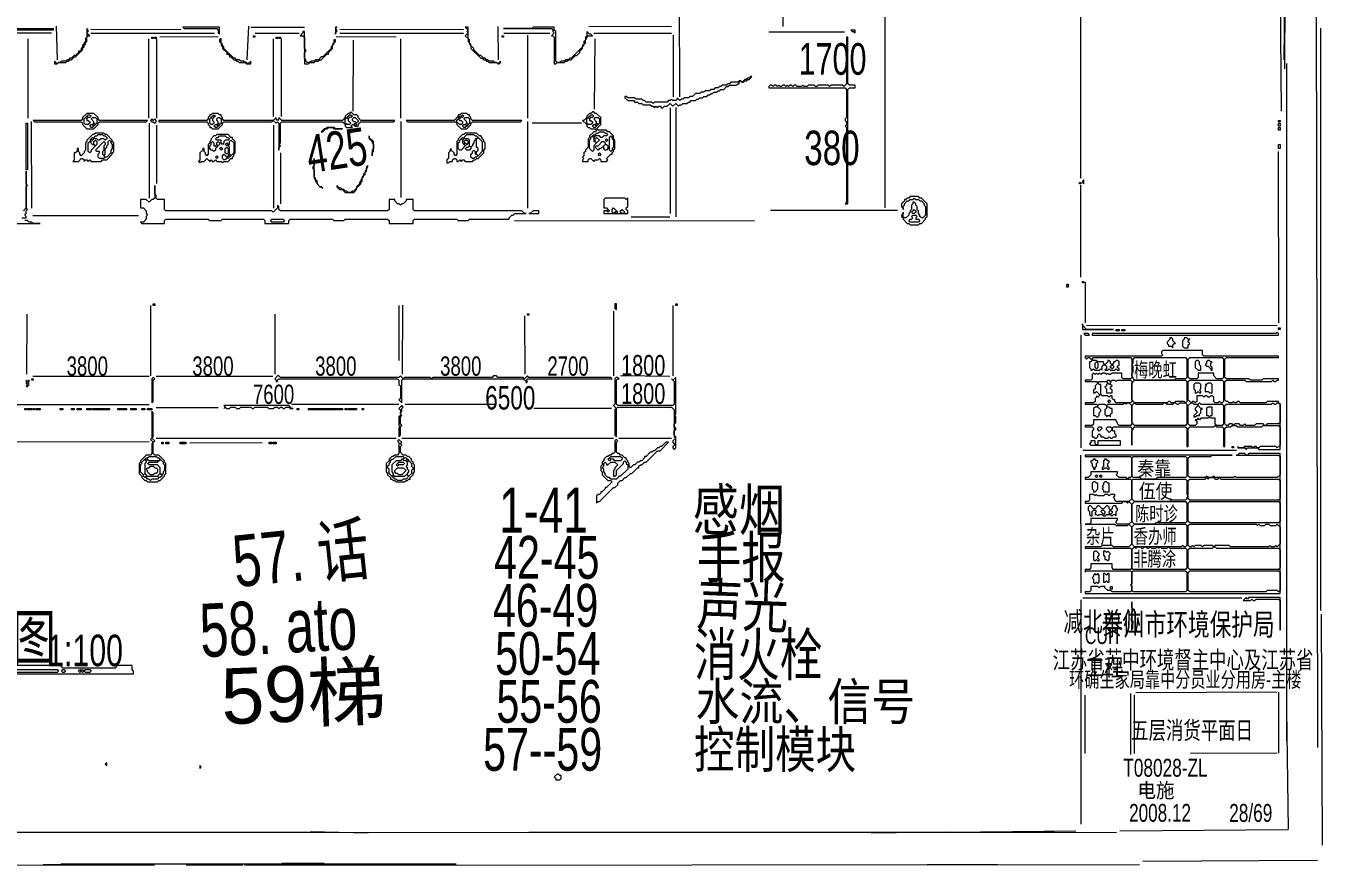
# Model space of a CAD drawing. Extents: x 10 to 1971, y 11 to 1392.
# Drawn here: x 1031 to 1949, y 19 to 613 of the extents above; entities that cross this region are included whole.
import ezdxf

# ---------------------------------------------------------------- set-up
doc = ezdxf.new("R2010")
doc.units = 0
for name, color, linetype, lineweight in [('OCR_TEXT', 6, 'Continuous', 0), ('TRACE_CURVE', 6, 'Continuous', 0), ('TRACE_STRAIGHT', 5, 'Continuous', 0), ('TRACE_TEXT_SYMBOL', 6, 'Continuous', 0)]:
    doc.layers.add(name, color=color, linetype=linetype, lineweight=lineweight)
doc.styles.add('wqy-unicode', font='wqy-unicode.lff')

msp = doc.modelspace()

# ---------------------------------------------------------------- linework, layer by layer
at = {"layer": 'TRACE_CURVE', "color": 6}
for points in [[(1612, 605), (1612, 572), (1610, 570), (1609, 571), (1601, 571), (1600, 570), (1599, 571), (1592, 571), (1591, 570), (1590, 570), (1589, 571), (1585, 571), (1584, 570), (1582, 570), (1581, 571), (1580, 570), (1577, 570), (1576, 571), (1575, 571), (1574, 570), (1573, 571), (1572, 571), (1571, 570), (1570, 571), (1569, 570), (1568, 571), (1567, 571), (1566, 570), (1565, 570), (1564, 571), (1563, 570), (1562, 571), (1561, 571), (1560, 570), (1559, 571), (1558, 571), (1557, 570), (1557, 569), (1611, 569), (1612, 568), (1612, 548), (1611, 547), (1611, 546), (1612, 545), (1612, 543), (1611, 542), (1612, 541), (1612, 488), (1611, 487), (1613, 487), (1613, 568), (1614, 569), (1618, 569), (1618, 571), (1614, 571), (1613, 572), (1613, 605)], [(1815, 377), (1816, 378), (1852, 378), (1853, 377), (1853, 364), (1852, 363), (1845, 363), (1844, 362), (1816, 362), (1815, 363), (1815, 364), (1814, 365), (1814, 367), (1815, 368), (1815, 372), (1814, 373), (1815, 374)], [(1854, 377), (1855, 378), (1878, 378), (1879, 377), (1879, 364), (1878, 363), (1874, 363), (1872, 365), (1872, 367), (1861, 367), (1861, 364), (1860, 363), (1855, 363), (1854, 364)], [(1788, 374), (1789, 375), (1790, 374), (1790, 371), (1789, 370), (1788, 371)], [(1799, 372), (1800, 373), (1801, 372), (1801, 371), (1800, 370), (1799, 371)], [(1799, 361), (1800, 362), (1802, 362), (1803, 361), (1804, 362), (1813, 362), (1814, 361), (1814, 347), (1813, 346), (1803, 346), (1802, 347), (1802, 348), (1801, 348), (1800, 349), (1800, 351), (1799, 351), (1798, 350), (1797, 351), (1793, 351), (1792, 352), (1792, 359), (1791, 359), (1790, 360), (1791, 361), (1796, 361), (1797, 360), (1796, 359), (1796, 358), (1795, 357), (1796, 356), (1796, 353), (1800, 353), (1800, 355), (1799, 356), (1799, 357), (1800, 358), (1799, 359)], [(1796, 361), (1797, 362), (1798, 362), (1799, 361), (1799, 360), (1798, 359)], [(1816, 362), (1852, 362), (1853, 361), (1853, 347), (1852, 346), (1851, 347), (1845, 347), (1844, 346), (1842, 346), (1841, 347), (1840, 347), (1839, 346), (1816, 346), (1814, 348), (1814, 360)], [(1854, 361), (1855, 362), (1878, 362), (1879, 361), (1879, 347), (1878, 346), (1877, 346), (1876, 347), (1875, 346), (1873, 346), (1872, 347), (1872, 350), (1871, 351), (1870, 351), (1869, 350), (1868, 350), (1867, 351), (1866, 351), (1865, 350), (1864, 351), (1860, 351), (1860, 347), (1859, 346), (1858, 347), (1857, 347), (1856, 346), (1854, 348)], [(1797, 347), (1798, 348), (1799, 347), (1798, 346)], [(1816, 346), (1817, 345), (1836, 345), (1837, 346), (1838, 346), (1839, 345), (1843, 345), (1844, 346), (1845, 346), (1846, 345), (1847, 345), (1848, 346), (1852, 346), (1853, 345), (1853, 331), (1852, 330), (1816, 330), (1814, 332), (1814, 344)], [(1856, 346), (1857, 346), (1858, 345), (1860, 345), (1861, 344), (1859, 342), (1859, 341), (1860, 340), (1860, 339), (1858, 337), (1858, 336), (1859, 336), (1860, 337), (1862, 337), (1862, 338), (1863, 339), (1863, 341), (1864, 342), (1863, 342), (1861, 344), (1861, 345), (1862, 346), (1863, 345), (1878, 345), (1879, 344), (1879, 331), (1878, 330), (1874, 330), (1873, 331), (1873, 335), (1870, 335), (1869, 336), (1870, 337), (1871, 337), (1871, 343), (1868, 343), (1867, 342), (1867, 337), (1868, 337), (1869, 336), (1868, 335), (1863, 335), (1862, 334), (1861, 335), (1860, 334), (1859, 334), (1860, 333), (1860, 331), (1859, 330), (1855, 330), (1854, 331), (1854, 344)], [(1913, 345), (1914, 346), (1915, 345), (1916, 345), (1917, 346), (1918, 346), (1919, 345), (1919, 332), (1918, 331), (1910, 331), (1909, 330), (1908, 330), (1907, 331), (1902, 331), (1901, 330), (1895, 330), (1894, 331), (1893, 330), (1891, 330), (1890, 331), (1887, 331), (1886, 330), (1885, 331), (1883, 331), (1882, 330), (1881, 330), (1880, 331), (1880, 344), (1881, 345)], [(1790, 328), (1791, 329), (1792, 329), (1793, 328), (1791, 326), (1790, 327)], [(1796, 328), (1797, 329), (1799, 329), (1800, 328), (1800, 327), (1798, 325), (1796, 327)], [(1814, 307), (1815, 308), (1852, 308), (1853, 307), (1853, 294), (1852, 293), (1832, 293), (1831, 292), (1821, 292), (1820, 293), (1815, 293), (1814, 294)], [(1788, 294), (1789, 295), (1790, 294), (1789, 293)], [(1791, 294), (1792, 295), (1793, 294), (1792, 293)], [(1814, 291), (1815, 292), (1852, 292), (1853, 291), (1853, 281), (1854, 280), (1853, 279), (1853, 278), (1852, 277), (1842, 277), (1841, 276), (1816, 276), (1814, 278)], [(1866, 292), (1867, 293), (1868, 292), (1869, 293), (1872, 293), (1873, 292), (1875, 292), (1876, 293), (1877, 292), (1918, 292), (1919, 291), (1919, 278), (1918, 277), (1855, 277), (1854, 278), (1854, 291), (1855, 292)], [(1816, 276), (1852, 276), (1853, 275), (1853, 262), (1852, 261), (1831, 261), (1830, 260), (1816, 260), (1814, 262), (1814, 274)], [(1854, 275), (1855, 276), (1918, 276), (1919, 275), (1919, 262), (1918, 261), (1855, 261), (1854, 262)], [(1816, 260), (1852, 260), (1853, 259), (1853, 245), (1852, 244), (1851, 244), (1850, 245), (1849, 244), (1816, 244), (1814, 246), (1814, 258)], [(1854, 259), (1855, 260), (1902, 260), (1903, 259), (1904, 260), (1905, 259), (1908, 259), (1909, 260), (1911, 260), (1912, 259), (1916, 259), (1917, 260), (1919, 258), (1919, 246), (1917, 244), (1916, 245), (1915, 244), (1913, 244), (1912, 245), (1911, 244), (1884, 244), (1883, 245), (1873, 245), (1872, 244), (1871, 245), (1865, 245), (1864, 244), (1863, 245), (1859, 245), (1858, 244), (1857, 245), (1856, 244), (1855, 244), (1854, 245)], [(1816, 244), (1817, 243), (1818, 244), (1820, 244), (1821, 243), (1822, 243), (1823, 244), (1824, 244), (1825, 243), (1826, 243), (1827, 244), (1828, 243), (1831, 243), (1832, 244), (1833, 243), (1834, 244), (1835, 243), (1839, 243), (1840, 244), (1841, 243), (1852, 243), (1853, 242), (1853, 229), (1852, 228), (1815, 228), (1814, 229), (1814, 242)], [(1871, 243), (1872, 244), (1873, 244), (1874, 243), (1918, 243), (1919, 242), (1919, 229), (1918, 228), (1855, 228), (1854, 229), (1854, 242), (1855, 243)], [(1814, 226), (1815, 227), (1852, 227), (1853, 226), (1853, 213), (1852, 212), (1815, 212), (1814, 213)], [(1854, 226), (1855, 227), (1918, 227), (1919, 226), (1919, 213), (1918, 212), (1917, 213), (1910, 213), (1909, 212), (1855, 212), (1854, 213)]]:
    msp.add_lwpolyline(points, close=True, dxfattribs=at)
for points in [[(1028, 477), (1031, 477), (1031, 478), (1030, 479), (1031, 480), (1031, 482), (1032, 483), (1031, 484), (1031, 499), (1032, 500), (1031, 501), (1031, 510), (1031, 484), (1029, 482)], [(1024, 473), (1041, 473), (1036, 473), (1035, 474), (1033, 474), (1032, 475), (1030, 475)], [(1836, 383), (1835, 382), (1835, 381), (1836, 380), (1835, 379), (1781, 379), (1781, 378), (1782, 377), (1783, 378), (1784, 378), (1786, 376), (1785, 375), (1784, 375), (1784, 371), (1785, 370), (1785, 369), (1786, 369), (1787, 370), (1788, 369), (1791, 369), (1792, 370), (1793, 369), (1793, 372), (1794, 373), (1795, 373), (1796, 372), (1796, 370), (1795, 369), (1797, 369), (1798, 370), (1799, 369), (1802, 369), (1803, 370), (1804, 369), (1805, 369), (1805, 370), (1804, 371), (1804, 372), (1805, 373), (1805, 375), (1804, 376), (1803, 376), (1802, 375), (1801, 375), (1801, 374), (1800, 373), (1799, 374), (1799, 375), (1798, 376), (1797, 376), (1797, 375), (1795, 373), (1794, 374), (1794, 375), (1790, 375), (1789, 376), (1787, 376), (1786, 377), (1787, 378), (1813, 378), (1814, 377), (1814, 364), (1813, 363), (1808, 363)], [(1895, 361), (1913, 361), (1914, 362), (1915, 361), (1916, 361), (1917, 362), (1918, 362), (1918, 363), (1907, 363), (1906, 362), (1898, 362), (1897, 363), (1881, 363), (1880, 364), (1880, 377), (1881, 378), (1918, 378), (1918, 379), (1865, 379), (1864, 380), (1864, 383), (1836, 383)], [(1808, 363), (1807, 364), (1807, 367), (1800, 367), (1799, 366), (1798, 366), (1797, 367), (1796, 366), (1795, 367), (1793, 367), (1792, 366), (1791, 367), (1790, 366), (1789, 367), (1788, 366), (1787, 367), (1786, 366), (1786, 363), (1785, 362), (1781, 362), (1781, 361), (1789, 361), (1790, 360), (1788, 358), (1788, 356), (1787, 355), (1787, 353), (1788, 353), (1789, 354), (1791, 352), (1791, 351), (1790, 350), (1789, 351), (1789, 350), (1788, 349), (1788, 347), (1787, 346), (1781, 346), (1781, 345), (1789, 345), (1790, 344), (1789, 343), (1788, 343), (1787, 342), (1787, 337), (1788, 337), (1789, 336), (1790, 336), (1791, 337), (1791, 339), (1792, 340), (1792, 341), (1790, 343), (1790, 344), (1791, 345), (1795, 345), (1796, 344), (1796, 342), (1795, 341), (1795, 338), (1796, 337), (1796, 336), (1797, 337), (1798, 337)], [(1852, 329), (1853, 328), (1853, 315), (1854, 315), (1854, 328), (1855, 329), (1872, 329), (1873, 330), (1874, 329), (1878, 329), (1879, 328), (1879, 315), (1880, 315), (1880, 328), (1881, 329), (1884, 329), (1885, 330), (1888, 330), (1889, 329), (1906, 329), (1907, 330), (1918, 330), (1919, 329), (1919, 316), (1917, 314), (1916, 315), (1905, 315), (1904, 314), (1903, 314), (1902, 315), (1901, 315), (1900, 314), (1899, 315), (1894, 315), (1893, 314), (1890, 314), (1889, 315), (1889, 314), (1894, 314), (1895, 313), (1896, 314), (1903, 314), (1904, 313), (1919, 313), (1919, 345), (1918, 346), (1918, 347), (1910, 347), (1909, 346), (1891, 346), (1890, 347), (1889, 347), (1888, 346), (1887, 346), (1886, 347), (1885, 346), (1883, 346), (1882, 347), (1881, 347), (1880, 348), (1880, 361), (1881, 362), (1894, 362), (1895, 361)], [(1798, 337), (1799, 336), (1799, 338), (1800, 339), (1800, 342), (1799, 342), (1798, 343), (1797, 343), (1796, 344), (1797, 345), (1808, 345), (1809, 346), (1810, 345), (1811, 346), (1812, 346), (1814, 344), (1814, 331), (1813, 330), (1805, 330), (1804, 331), (1804, 332), (1803, 333), (1803, 334), (1787, 334), (1787, 331), (1786, 330), (1781, 330), (1781, 329), (1786, 329), (1787, 328), (1787, 327), (1786, 326), (1786, 322), (1787, 322), (1788, 321), (1789, 321), (1790, 322), (1790, 323), (1791, 324), (1792, 323), (1792, 322), (1794, 322), (1795, 321), (1797, 321), (1798, 322), (1799, 321), (1800, 321), (1801, 322), (1803, 322), (1803, 323), (1802, 324), (1802, 326), (1801, 326), (1800, 327), (1800, 328), (1801, 329), (1813, 329), (1814, 328), (1814, 316), (1814, 326), (1815, 327), (1815, 328), (1816, 329), (1852, 329)], [(1890, 310), (1889, 309), (1888, 309), (1918, 309), (1919, 308), (1919, 295), (1917, 293), (1888, 293), (1887, 294), (1886, 293), (1873, 293), (1872, 294), (1871, 293), (1868, 293), (1867, 294), (1866, 293), (1855, 293), (1854, 294), (1854, 307), (1855, 308), (1870, 308), (1871, 309), (1885, 309), (1781, 309), (1781, 308), (1813, 308), (1814, 307), (1814, 294), (1813, 293), (1812, 293), (1811, 292), (1810, 293), (1805, 293), (1803, 295), (1804, 296), (1804, 297), (1785, 297), (1785, 295), (1783, 293), (1781, 293), (1781, 292), (1813, 292), (1814, 291), (1814, 278), (1812, 276), (1803, 276), (1802, 277), (1802, 278), (1801, 279), (1802, 280), (1802, 281), (1799, 281), (1798, 280), (1797, 281), (1795, 281), (1794, 280), (1790, 280), (1789, 281), (1788, 280), (1787, 281), (1784, 281), (1784, 277), (1783, 276), (1781, 276)], [(1781, 212), (1781, 211), (1919, 211), (1919, 310), (1897, 310), (1896, 309), (1895, 309), (1894, 310), (1890, 310)], [(1781, 276), (1781, 275), (1807, 275), (1808, 276), (1810, 276), (1811, 275), (1812, 276), (1814, 274), (1814, 262), (1812, 260), (1804, 260), (1803, 261), (1803, 262), (1804, 263), (1804, 264), (1785, 264), (1785, 261), (1784, 260), (1781, 260), (1802, 260), (1803, 259), (1811, 259), (1812, 260), (1814, 258), (1814, 246), (1812, 244), (1801, 244), (1800, 245), (1793, 245), (1792, 244), (1781, 244), (1781, 243), (1813, 243), (1814, 242), (1814, 229), (1813, 228), (1801, 228), (1800, 229), (1800, 232), (1785, 232), (1785, 229), (1784, 228), (1781, 228), (1781, 226), (1782, 227), (1813, 227), (1814, 226), (1814, 218), (1813, 217), (1814, 216), (1814, 213), (1813, 212), (1800, 212), (1799, 213), (1797, 213), (1795, 215), (1795, 216), (1792, 216), (1791, 215), (1790, 216), (1785, 216), (1785, 213), (1784, 212), (1781, 212)]]:
    msp.add_lwpolyline(points, dxfattribs=at)
at = {"layer": 'TRACE_STRAIGHT', "color": 5}
for p, q in [((1921.97, 588.86), (1925.08, 860.12)), ((1777.81, 505.12), (1777.97, 726.38)), ((1922.34, 582.63), (1922.95, 710.14)), ((1918.69, 691.38), (1919.76, 552.63)), ((1944.61, 686.38), (1945.43, 101.87)), ((1493.39, 660.13), (1493.64, 562.63)), ((1567, 612.62), (1567.07, 655.13)), ((1639, 656), (1639, 484)), ((1015, 608), (1049, 608)), ((1052.21, 612.67), (1052.83, 588.87)), ((1076.87, 610.53), (1140.63, 610.5)), ((1076.88, 607.86), (1164.38, 607.68)), ((1187.57, 588.9), (1188.7, 612.66)), ((1190, 612), (1228, 612)), ((1193.12, 607.73), (1224.38, 607.8)), ((1253.12, 610.57), (1340.63, 610.49)), ((1253.12, 607.82), (1340.62, 607.82)), ((1365.12, 612.62), (1365.2, 588.87)), ((1369.37, 607.82), (1401.88, 607.78)), ((1386.3, 547.62), (1386.33, 606.37)), ((1429.38, 612.84), (1488.14, 612.5)), ((1433.12, 607.8), (1488.13, 607.83)), ((1489.37, 562.62), (1489.39, 606.38)), ((1556.87, 608.77), (1610.62, 608.77)), ((1947.65, 611.38), (1947.69, 198.87)), ((1032.4, 547.63), (1032.51, 603.88)), ((1117.95, 547.62), (1117.95, 603.88)), ((1123.58, 547.62), (1123.61, 603.88)), ((1125.62, 605.26), (1166.88, 605.35)), ((1206.11, 548.88), (1206.11, 603.88)), ((1211.67, 603.88), (1211.7, 548.87)), ((1250.62, 605.41), (1293.13, 605.26)), ((1262.64, 552.62), (1262.7, 602.89)), ((1296.25, 547.63), (1296.45, 603.89)), ((1433.55, 553.87), (1433.98, 603.88)), ((1923.47, 586.38), (1923.58, 106.38)), ((1487, 555), (1487, 480)), ((1491.37, 477.62), (1491.43, 555.13)), ((1034.47, 545.13), (1034.79, 483.88)), ((1118, 544), (1118, 491)), ((1123.59, 501.37), (1123.6, 542.63)), ((1206.08, 542.63), (1206.16, 483.87)), ((1296.3, 545.12), (1296.31, 491.37)), ((1386.26, 483.87), (1386.32, 545.12)), ((1389.37, 544.35), (1424.38, 544.33)), ((1917.7, 523.88), (1917.92, 402.62)), ((1211, 523), (1211, 487)), ((1777.84, 434.86), (1777.88, 500.13)), ((1035.63, 478.61), (1110.63, 478.61)), ((1459.38, 477.6), (1486.88, 477.63)), ((1558.13, 482.51), (1648.13, 482.47)), ((1376.88, 475.05), (1546.88, 474.98)), ((1780.89, 431.38), (1780.89, 402.62)), ((1119, 415), (1119, 365)), ((1295, 415), (1295, 376)), ((1297.61, 366.37), (1297.65, 415.13)), ((1489, 415), (1489, 365)), ((1031.55, 366.38), (1031.59, 408.88)), ((1207, 408.88), (1207.08, 366.37)), ((1383.95, 407.63), (1384.06, 366.37)), ((1447, 411), (1447, 365)), ((1781.87, 400.82), (1916.88, 400.94)), ((1778, 394), (1778, 314)), ((1035.62, 364.89), (1118.13, 364.88)), ((1123.12, 364.91), (1205.63, 364.88)), ((1451.86, 365.34), (1486.89, 364.86)), ((990.63, 344.86), (1118.13, 344.83)), ((1123.13, 342.63), (1166.88, 342.63)), ((1219, 345), (1295, 345)), ((1299.37, 344.95), (1363.13, 345.01)), ((1390.62, 342.29), (1445.63, 342.3)), ((858.12, 318.19), (1118.13, 318.49)), ((1123.12, 320.83), (1293.12, 320.92)), ((1146.87, 317.7), (1198.13, 317.87)), ((1297, 321), (1447, 321)), ((1450.63, 320.89), (1488.13, 320.87)), ((1779.38, 312.52), (1888.12, 312.47)), ((1777.75, 308.88), (1777.92, 211.37)), ((1777.82, 206.38), (1777.88, 47.62)), ((1779.38, 207.82), (1891.88, 207.84)), ((1948.14, 196.38), (1948.77, 32.63)), ((1780.88, 97.62), (1780.88, 138.88)), ((1813, 140), (1813, 97)), ((1815.88, 97.62), (1815.88, 138.88)), ((1816.87, 140.7), (1916.88, 141.29)), ((1918, 141), (1918, 98)), ((1923.47, 128.86), (1924.7, 43.83)), ((1855.62, 97.97), (1916.88, 97.94)), ((535.63, 41.42), (1803.13, 41.92)), ((956.88, 42.12), (1230.63, 41.86)), ((1152, 42), (1224, 42)), ((1231.9, 42.35), (1273.21, 41.39)), ((1387, 42), (1759, 42)), ((1554, 42), (1598, 42)), ((1629.33, 41.46), (1683.12, 42.13)), ((1684.33, 41.89), (1774.36, 42.81)), ((1805.59, 42.75), (1924.36, 43.83)), ((956.87, 18.92), (1121.87, 18.59)), ((1043, 19), (1084, 19)), ((1055.62, 19.38), (1335.62, 19.47)), ((1144.38, 18.7), (1184.38, 18.75)), ((1185.63, 18.62), (1819.38, 19.08)), ((1212, 20), (1242, 20)), ((1669, 19), (1719, 19)), ((1821.87, 21.32), (1945.62, 22.03))]:
    msp.add_line(p, q, dxfattribs=at)
at = {"layer": 'TRACE_TEXT_SYMBOL', "color": 6}
for points in [[(1015, 611), (1050, 611), (1050, 610), (1015, 610)], [(1074, 611), (1074, 605), (1073, 604), (1073, 602), (1072, 601), (1072, 600), (1071, 599), (1071, 598), (1070, 597), (1070, 596), (1069, 595), (1068, 595), (1068, 594), (1066, 592), (1065, 592), (1063, 590), (1062, 590), (1061, 589), (1060, 589), (1059, 588), (1056, 588), (1055, 587), (1054, 587), (1053, 586), (1051, 588), (1051, 586), (1053, 586), (1054, 587), (1059, 587), (1060, 588), (1061, 588), (1062, 589), (1063, 589), (1065, 591), (1066, 591), (1071, 596), (1071, 597), (1072, 598), (1072, 599), (1073, 600), (1073, 601), (1074, 602), (1074, 605), (1075, 606), (1076, 606), (1074, 608), (1075, 609), (1075, 610)], [(1142, 612), (1143, 611), (1166, 611), (1167, 610), (1167, 608), (1168, 607), (1168, 612)], [(1192, 606), (1193, 606), (1193, 605), (1192, 605)], [(1227, 609), (1227, 608), (1225, 606), (1227, 606), (1228, 605), (1228, 586), (1231, 586), (1232, 587), (1235, 587), (1236, 588), (1238, 588), (1239, 589), (1240, 589), (1244, 593), (1245, 593), (1245, 594), (1248, 597), (1248, 599), (1249, 600), (1249, 601), (1250, 602), (1250, 603), (1249, 603), (1249, 601), (1248, 600), (1248, 599), (1247, 598), (1247, 597), (1241, 591), (1240, 591), (1238, 589), (1236, 589), (1235, 588), (1233, 588), (1232, 587), (1230, 587), (1229, 588), (1229, 589), (1228, 590), (1228, 594), (1229, 595), (1229, 596), (1228, 597), (1228, 609)], [(1250, 612), (1250, 607), (1250, 608), (1251, 609), (1251, 610), (1250, 611), (1251, 612)], [(1342, 612), (1344, 610), (1343, 609), (1344, 608), (1342, 606), (1344, 604), (1344, 602), (1345, 601), (1345, 600), (1346, 599), (1346, 597), (1353, 590), (1354, 590), (1355, 589), (1356, 589), (1357, 588), (1358, 588), (1359, 587), (1364, 587), (1365, 586), (1366, 586), (1367, 587), (1367, 588), (1365, 586), (1364, 587), (1363, 587), (1362, 588), (1359, 588), (1358, 589), (1357, 589), (1356, 590), (1355, 590), (1353, 592), (1352, 592), (1348, 596), (1348, 597), (1346, 599), (1346, 600), (1345, 601), (1345, 603), (1344, 604), (1344, 612)], [(1368, 606), (1369, 606), (1369, 605), (1368, 605)], [(1390, 612), (1389, 611), (1369, 611), (1403, 611), (1404, 610), (1404, 609), (1405, 608), (1403, 606), (1404, 606), (1405, 605), (1405, 586), (1406, 586), (1407, 587), (1412, 587), (1413, 588), (1414, 588), (1415, 589), (1417, 589), (1420, 592), (1421, 592), (1423, 594), (1423, 595), (1425, 597), (1425, 598), (1426, 599), (1426, 600), (1427, 601), (1427, 603), (1428, 604), (1428, 605), (1429, 606), (1432, 606), (1431, 607), (1430, 607), (1428, 609), (1428, 606), (1427, 605), (1427, 603), (1426, 602), (1426, 600), (1425, 599), (1425, 598), (1417, 590), (1416, 590), (1415, 589), (1413, 589), (1412, 588), (1410, 588), (1409, 587), (1407, 587), (1406, 588), (1406, 609), (1405, 610), (1405, 612)], [(1615, 610), (1616, 609), (1617, 609), (1618, 608), (1618, 610)], [(1120, 605), (1121, 605), (1121, 604), (1120, 604)], [(1122, 605), (1123, 605), (1123, 604), (1122, 604)], [(1169, 604), (1168, 603), (1168, 602), (1169, 601), (1169, 599), (1170, 598), (1170, 597), (1173, 594), (1173, 593), (1174, 593), (1175, 592), (1175, 591), (1176, 591), (1178, 589), (1179, 589), (1180, 588), (1181, 588), (1182, 587), (1186, 587), (1187, 586), (1190, 586), (1190, 588), (1188, 586), (1187, 587), (1186, 587), (1185, 588), (1183, 588), (1182, 589), (1180, 589), (1179, 590), (1178, 590), (1171, 597), (1171, 598), (1170, 599), (1170, 600), (1169, 601)], [(1208, 605), (1209, 605), (1209, 604), (1208, 604)], [(1210, 605), (1211, 605), (1211, 604), (1210, 604)], [(1074, 551), (1071, 548), (1071, 547), (1070, 546), (1036, 546), (1037, 545), (1070, 545), (1071, 544), (1071, 543), (1074, 540), (1079, 540), (1082, 543), (1082, 544), (1083, 545), (1116, 545), (1117, 546), (1083, 546), (1082, 547), (1082, 548), (1079, 551)], [(1339, 551), (1338, 550), (1337, 550), (1337, 549), (1334, 546), (1300, 546), (1301, 545), (1335, 545), (1336, 544), (1336, 543), (1339, 540), (1343, 540), (1346, 543), (1346, 544), (1347, 545), (1381, 545), (1382, 546), (1347, 546), (1346, 547), (1346, 548), (1345, 549), (1345, 550), (1344, 550), (1343, 551)], [(1432, 552), (1431, 551), (1430, 551), (1428, 549), (1428, 548), (1426, 546), (1425, 546), (1428, 543), (1428, 542), (1429, 541), (1430, 541), (1431, 540), (1434, 540), (1435, 539), (1434, 538), (1433, 538), (1430, 535), (1430, 534), (1429, 533), (1429, 527), (1427, 525), (1427, 524), (1426, 523), (1426, 521), (1425, 520), (1426, 519), (1425, 518), (1425, 517), (1429, 517), (1429, 518), (1430, 519), (1431, 519), (1433, 517), (1434, 518), (1436, 518), (1437, 519), (1438, 518), (1438, 517), (1442, 517), (1443, 518), (1442, 519), (1445, 522), (1446, 522), (1446, 523), (1447, 524), (1447, 525), (1448, 526), (1448, 532), (1447, 533), (1447, 535), (1444, 538), (1443, 538), (1442, 539), (1436, 539), (1435, 540), (1438, 543), (1438, 548), (1435, 551), (1434, 551), (1433, 552)], [(1031, 544), (1032, 544), (1032, 511), (1031, 511)], [(1072, 547), (1073, 548), (1074, 547), (1074, 546), (1075, 546), (1076, 545), (1076, 544), (1075, 543), (1073, 543), (1072, 544)], [(1073, 548), (1074, 549), (1075, 548), (1074, 547)], [(1074, 549), (1075, 550), (1076, 550), (1077, 549), (1076, 548), (1075, 548)], [(1076, 542), (1077, 543), (1078, 543), (1079, 542), (1078, 541), (1077, 541)], [(1077, 547), (1078, 548), (1080, 548), (1081, 547), (1081, 544), (1080, 543), (1079, 544), (1079, 545)], [(1078, 543), (1079, 544), (1080, 543), (1079, 542)], [(1120, 547), (1119, 546), (1120, 545), (1121, 545), (1122, 544), (1123, 545), (1123, 546), (1122, 547), (1121, 546)], [(1161, 547), (1162, 548), (1163, 547), (1163, 546), (1164, 545), (1164, 544), (1163, 543), (1162, 543), (1161, 544)], [(1162, 548), (1163, 549), (1164, 548), (1163, 547)], [(1163, 549), (1164, 550), (1165, 549), (1164, 548)], [(1164, 542), (1165, 543), (1166, 543), (1167, 542), (1166, 541), (1165, 541)], [(1166, 547), (1167, 548), (1168, 548), (1169, 547), (1169, 544), (1168, 543), (1167, 544), (1167, 545), (1166, 546)], [(1166, 543), (1167, 544), (1168, 543), (1167, 542)], [(1257, 547), (1258, 548), (1259, 547), (1259, 546), (1261, 544), (1260, 543), (1258, 543), (1257, 544)], [(1258, 548), (1259, 549), (1260, 548), (1259, 547)], [(1259, 549), (1260, 550), (1261, 550), (1262, 549), (1261, 548), (1260, 548)], [(1262, 547), (1263, 548), (1264, 548), (1266, 546), (1266, 545), (1265, 544), (1264, 545), (1263, 545), (1262, 546)], [(1263, 543), (1264, 544), (1265, 543), (1264, 542)], [(1336, 546), (1337, 547), (1338, 546), (1339, 546), (1340, 545), (1340, 544), (1339, 543), (1338, 543), (1336, 545)], [(1337, 548), (1338, 549), (1339, 548), (1338, 547)], [(1339, 549), (1340, 550), (1341, 549), (1340, 548)], [(1340, 542), (1341, 543), (1342, 543), (1343, 542), (1342, 541), (1341, 541)], [(1341, 547), (1342, 548), (1344, 548), (1345, 547), (1345, 544), (1344, 543), (1343, 544), (1343, 545)], [(1342, 543), (1343, 544), (1344, 543), (1343, 542)], [(1428, 547), (1429, 548), (1430, 547), (1430, 546), (1431, 546), (1432, 545), (1432, 544), (1431, 543), (1429, 543), (1428, 544)], [(1429, 548), (1430, 549), (1431, 548), (1430, 547)], [(1430, 549), (1431, 550), (1432, 550), (1433, 549), (1432, 548), (1431, 548)], [(1432, 542), (1433, 543), (1434, 543), (1435, 542), (1434, 541), (1433, 541)], [(1433, 547), (1434, 548), (1436, 548), (1437, 547), (1437, 544), (1436, 543), (1435, 544), (1435, 545)], [(1434, 543), (1435, 544), (1436, 543), (1435, 542)], [(1918, 546), (1919, 546), (1919, 545), (1918, 545)], [(1918, 544), (1919, 544), (1919, 542), (1918, 542)], [(1080, 537), (1079, 536), (1078, 536), (1074, 532), (1074, 531), (1073, 530), (1073, 525), (1072, 524), (1072, 523), (1070, 521), (1069, 522), (1069, 523), (1068, 524), (1068, 526), (1067, 526), (1067, 524), (1066, 523), (1065, 523), (1065, 518), (1064, 517), (1068, 517), (1070, 519), (1071, 519), (1072, 518), (1072, 517), (1073, 518), (1074, 518), (1075, 517), (1076, 518), (1077, 517), (1084, 517), (1085, 518), (1088, 518), (1092, 522), (1092, 523), (1093, 524), (1093, 530), (1092, 531), (1092, 532), (1088, 536), (1087, 536), (1086, 537)], [(1076, 532), (1077, 533), (1078, 532), (1077, 531)], [(1077, 533), (1078, 534), (1079, 533), (1078, 532)], [(1081, 535), (1082, 536), (1085, 536), (1086, 535), (1087, 535), (1088, 534), (1088, 533), (1087, 532), (1086, 533), (1084, 533), (1083, 532), (1082, 532), (1081, 533), (1080, 533), (1079, 534), (1080, 535)], [(1166, 536), (1165, 535), (1164, 535), (1162, 533), (1162, 532), (1161, 531), (1161, 530), (1160, 529), (1160, 522), (1159, 521), (1158, 522), (1158, 523), (1157, 524), (1157, 526), (1156, 526), (1156, 525), (1154, 523), (1154, 518), (1153, 517), (1154, 516), (1155, 517), (1157, 517), (1159, 519), (1161, 517), (1162, 518), (1163, 517), (1164, 517), (1165, 518), (1166, 517), (1169, 517), (1170, 516), (1171, 517), (1174, 517), (1176, 519), (1177, 519), (1177, 520), (1178, 521), (1178, 522), (1179, 523), (1179, 531), (1177, 533), (1177, 534), (1176, 534), (1174, 536)], [(1167, 534), (1168, 535), (1172, 535), (1173, 534), (1174, 534), (1175, 533), (1174, 532), (1172, 532), (1171, 531), (1171, 530), (1170, 529), (1169, 530), (1169, 532), (1166, 532), (1165, 533), (1166, 534)], [(1244, 541), (1243, 540), (1242, 540), (1240, 538), (1241, 538), (1243, 540), (1244, 540), (1245, 541), (1248, 541), (1249, 540), (1255, 540), (1250, 540), (1249, 541)], [(1274, 535), (1274, 533), (1276, 531), (1276, 530), (1277, 529), (1277, 526), (1276, 525), (1276, 521), (1276, 523), (1277, 524), (1277, 531), (1274, 534)], [(1342, 537), (1341, 536), (1340, 536), (1337, 533), (1337, 532), (1336, 531), (1336, 522), (1335, 521), (1334, 522), (1334, 523), (1332, 525), (1332, 526), (1331, 525), (1331, 524), (1330, 523), (1330, 519), (1329, 518), (1329, 516), (1330, 516), (1331, 517), (1333, 517), (1333, 518), (1334, 519), (1335, 519), (1336, 518), (1336, 517), (1337, 517), (1338, 518), (1339, 517), (1340, 518), (1341, 518), (1342, 517), (1347, 517), (1348, 518), (1349, 518), (1350, 519), (1351, 519), (1355, 523), (1355, 525), (1356, 526), (1356, 530), (1355, 531), (1355, 532), (1354, 533), (1354, 534), (1353, 535), (1352, 535), (1350, 537)], [(1338, 532), (1339, 533), (1340, 532), (1340, 530), (1342, 528), (1339, 525), (1338, 525), (1337, 526), (1337, 530), (1338, 531)], [(1339, 533), (1340, 534), (1341, 533), (1340, 532)], [(1343, 536), (1348, 536), (1349, 535), (1350, 535), (1351, 534), (1350, 533), (1349, 533), (1349, 532), (1348, 531), (1348, 530), (1347, 529), (1347, 528), (1346, 527), (1345, 528), (1345, 532), (1344, 533), (1342, 533), (1341, 534)], [(1350, 533), (1351, 534), (1354, 531), (1354, 524), (1351, 521), (1350, 522), (1350, 524), (1351, 525), (1351, 526), (1350, 527)], [(1431, 534), (1432, 535), (1433, 534), (1433, 531), (1434, 531), (1435, 530), (1433, 528), (1433, 525), (1432, 524), (1430, 526), (1430, 532), (1431, 533)], [(1432, 535), (1433, 536), (1434, 535), (1433, 534)], [(1436, 537), (1437, 538), (1440, 538), (1441, 537), (1442, 537), (1443, 536), (1442, 535), (1440, 535), (1439, 534), (1438, 534), (1437, 535), (1435, 535), (1434, 536), (1435, 537)], [(1434, 533), (1435, 534), (1437, 532), (1435, 530), (1434, 531)], [(1441, 532), (1442, 533), (1443, 532), (1442, 531)], [(1444, 534), (1445, 535), (1446, 534), (1446, 533), (1447, 532), (1447, 527), (1446, 526), (1446, 525), (1445, 524), (1444, 525)], [(1918, 541), (1919, 541), (1919, 539), (1918, 539)], [(1075, 530), (1076, 531), (1078, 529), (1079, 529), (1080, 528), (1077, 525), (1077, 524), (1076, 523), (1075, 524)], [(1079, 531), (1080, 532), (1081, 531), (1081, 529), (1080, 528), (1079, 529)], [(1086, 531), (1087, 530), (1087, 529), (1086, 528), (1086, 525), (1085, 524), (1085, 522), (1087, 520), (1086, 519), (1083, 519), (1082, 520), (1082, 522), (1083, 523), (1083, 524), (1081, 524), (1080, 525)], [(1089, 531), (1090, 532), (1091, 531), (1091, 530), (1092, 529), (1092, 526), (1091, 525), (1091, 523), (1088, 520), (1087, 520), (1086, 521), (1087, 522), (1087, 526), (1088, 527), (1088, 528), (1089, 529)], [(1162, 530), (1163, 531), (1164, 530), (1164, 528), (1165, 528), (1166, 527), (1165, 526), (1165, 525), (1164, 524), (1163, 525), (1162, 525), (1161, 526), (1161, 528), (1162, 529)], [(1165, 528), (1166, 529), (1167, 528), (1166, 527)], [(1166, 530), (1167, 531), (1168, 530), (1168, 529), (1167, 528), (1166, 529)], [(1168, 526), (1169, 527), (1170, 526), (1169, 525)], [(1172, 529), (1173, 530), (1174, 529), (1173, 528)], [(1172, 526), (1173, 527), (1174, 526), (1174, 523), (1173, 522), (1172, 523)], [(1175, 531), (1176, 532), (1178, 530), (1178, 523), (1176, 521), (1175, 522), (1175, 527), (1174, 528), (1175, 529)], [(1341, 531), (1342, 532), (1343, 532), (1344, 531), (1344, 530), (1343, 529)], [(1341, 529), (1342, 530), (1343, 529), (1342, 528)], [(1344, 527), (1345, 528), (1346, 527), (1346, 526), (1345, 525), (1343, 525), (1342, 526), (1343, 527)], [(1347, 524), (1348, 525), (1349, 524), (1349, 522), (1350, 522), (1351, 521), (1350, 520), (1349, 520), (1348, 519), (1347, 519), (1346, 520), (1346, 522), (1347, 523)], [(1439, 531), (1440, 531), (1441, 530), (1441, 529), (1438, 526), (1437, 526), (1436, 525), (1434, 527), (1435, 528), (1436, 528)], [(1440, 528), (1441, 529), (1442, 529), (1443, 528), (1443, 526), (1442, 525), (1441, 525), (1440, 526)], [(1918, 529), (1919, 529), (1919, 526), (1918, 526)], [(1165, 520), (1166, 521), (1167, 520), (1166, 519)], [(1170, 521), (1171, 522), (1173, 520), (1173, 519), (1172, 518), (1171, 518), (1170, 519)], [(1173, 520), (1174, 521), (1175, 520), (1174, 519)], [(1174, 521), (1175, 522), (1176, 521), (1175, 520)], [(1235, 519), (1235, 514), (1234, 513), (1234, 512), (1235, 511), (1235, 505), (1236, 504), (1236, 503), (1237, 502), (1237, 501), (1239, 499), (1240, 499), (1241, 498), (1240, 499), (1239, 499), (1237, 501), (1237, 503), (1236, 504), (1236, 505), (1235, 506)], [(1436, 522), (1437, 523), (1438, 522), (1437, 521)], [(1273, 514), (1272, 513), (1272, 511), (1271, 510), (1271, 509), (1270, 508), (1270, 507), (1269, 506), (1269, 505), (1268, 504), (1268, 503), (1267, 502), (1267, 501), (1265, 499), (1265, 498), (1263, 496), (1262, 496), (1261, 495), (1259, 495), (1258, 496), (1257, 496), (1256, 497), (1255, 497), (1254, 498), (1253, 498), (1251, 500), (1251, 499), (1253, 497), (1255, 497), (1257, 495), (1263, 495), (1265, 497), (1265, 498), (1268, 501), (1268, 502), (1269, 503), (1269, 505), (1270, 506), (1270, 507), (1271, 508), (1271, 509), (1272, 510), (1272, 512), (1273, 513)], [(1777, 502), (1778, 502), (1778, 501), (1777, 501)], [(1780, 504), (1779, 503), (1779, 502), (1780, 501)], [(1441, 491), (1440, 490), (1440, 484), (1442, 484), (1443, 483), (1442, 482), (1440, 482), (1440, 480), (1457, 480), (1457, 482), (1456, 483), (1456, 484), (1457, 485), (1457, 491), (1456, 490), (1455, 491)], [(1390, 482), (1388, 480), (1387, 480), (1394, 480), (1394, 482)], [(1442, 482), (1443, 483), (1444, 482), (1443, 481)], [(1446, 483), (1447, 484), (1449, 482), (1447, 480), (1446, 481)], [(1448, 481), (1449, 482), (1450, 481), (1449, 480)], [(1452, 482), (1453, 483), (1455, 481), (1454, 480), (1453, 480), (1452, 481)], [(1658, 478), (1659, 479), (1661, 479), (1662, 478), (1661, 477), (1661, 476), (1663, 476), (1664, 475), (1663, 474), (1657, 474), (1656, 475), (1657, 476), (1658, 476), (1659, 477)], [(1660, 483), (1661, 482), (1661, 481), (1660, 480), (1659, 480), (1658, 481)], [(1204, 475), (1205, 476), (1213, 476), (1214, 475), (1213, 474), (1205, 474)], [(1779, 432), (1780, 432), (1780, 431), (1779, 431)], [(1768, 430), (1769, 430), (1769, 428), (1768, 428)], [(1121, 416), (1122, 416), (1122, 415), (1121, 415)], [(1448, 416), (1448, 413), (1449, 412), (1449, 416)], [(1491, 416), (1492, 416), (1492, 415), (1491, 415)], [(1386, 409), (1387, 409), (1387, 408), (1386, 408)], [(1779, 402), (1779, 398), (1801, 398), (1782, 398), (1779, 401)], [(1780, 395), (1781, 394), (1784, 394), (1783, 395)], [(1917, 396), (1916, 395), (1786, 395), (1786, 394), (1918, 394), (1918, 395)], [(1803, 398), (1805, 398), (1805, 397), (1803, 397)], [(1807, 398), (1809, 398), (1809, 397), (1807, 397)], [(1918, 399), (1919, 399), (1919, 398), (1918, 398)], [(1841, 392), (1841, 391), (1839, 389), (1839, 388), (1840, 387), (1840, 386), (1842, 386), (1843, 385), (1843, 387), (1844, 388), (1845, 388), (1843, 390), (1843, 391), (1842, 392)], [(1851, 392), (1851, 391), (1850, 390), (1850, 386), (1851, 385), (1854, 385), (1854, 387), (1855, 388), (1854, 389), (1854, 390), (1855, 391), (1854, 391), (1853, 392)], [(1860, 376), (1859, 375), (1859, 371), (1861, 369), (1863, 369), (1863, 372), (1862, 373), (1862, 375), (1861, 376)], [(1868, 376), (1867, 375), (1867, 374), (1866, 373), (1867, 372), (1868, 372), (1870, 370), (1870, 369), (1871, 369), (1871, 371), (1870, 372), (1870, 374), (1871, 375), (1870, 375), (1869, 376)], [(1031, 362), (1031, 360), (1032, 359), (1031, 358), (1032, 357), (1032, 358), (1033, 359), (1032, 360), (1033, 361), (1033, 362), (1032, 361)], [(1035, 363), (1036, 363), (1036, 362), (1035, 362)], [(1121, 364), (1120, 363), (1120, 346), (1121, 347), (1121, 362), (1122, 363)], [(1209, 365), (1207, 363), (1208, 362), (1208, 361), (1209, 361), (1209, 362), (1210, 363), (1294, 363), (1295, 362), (1295, 359), (1296, 358), (1296, 349), (1295, 348), (1297, 346), (1297, 362), (1298, 363), (1383, 363), (1385, 361), (1385, 360), (1386, 361), (1385, 362), (1386, 363), (1446, 363), (1445, 364), (1387, 364), (1386, 365), (1384, 363), (1383, 364), (1365, 364), (1364, 365), (1362, 365), (1361, 364), (1319, 364), (1318, 363), (1317, 364), (1299, 364), (1298, 363), (1296, 365), (1295, 364), (1211, 364), (1210, 365)], [(1449, 364), (1448, 363), (1448, 345), (1447, 344), (1449, 342), (1448, 341), (1448, 323), (1449, 322), (1449, 342), (1450, 343), (1488, 343), (1490, 341), (1490, 322), (1491, 321), (1489, 319), (1489, 318), (1490, 317), (1490, 316), (1489, 315), (1489, 314), (1490, 313), (1491, 314), (1491, 322), (1490, 323), (1490, 326), (1491, 327), (1491, 328), (1490, 329), (1490, 331), (1491, 332), (1491, 336), (1490, 337), (1491, 338), (1491, 364), (1489, 362), (1488, 363), (1490, 361), (1490, 345), (1489, 344), (1450, 344), (1449, 345), (1449, 362), (1450, 363), (1451, 363), (1450, 364)], [(1859, 360), (1858, 359), (1858, 356), (1859, 355), (1859, 353), (1860, 353), (1861, 354), (1862, 353), (1863, 353), (1863, 354), (1862, 355), (1863, 356), (1863, 359), (1862, 360)], [(1868, 360), (1867, 359), (1866, 359), (1867, 358), (1866, 357), (1866, 354), (1868, 354), (1869, 353), (1871, 353), (1871, 359), (1870, 360)], [(1030, 342), (1031, 342), (1031, 341), (1030, 341)], [(1032, 342), (1035, 342), (1035, 341), (1032, 341)], [(1036, 342), (1037, 342), (1037, 341), (1036, 341)], [(1038, 342), (1041, 342), (1041, 341), (1038, 341)], [(1055, 342), (1057, 342), (1057, 341), (1055, 341)], [(1063, 342), (1065, 342), (1065, 341), (1063, 341)], [(1067, 342), (1070, 342), (1070, 341), (1067, 341)], [(1074, 342), (1077, 342), (1077, 341), (1074, 341)], [(1078, 342), (1090, 342), (1090, 341), (1078, 341)], [(1096, 342), (1102, 342), (1102, 341), (1096, 341)], [(1105, 342), (1109, 342), (1109, 341), (1105, 341)], [(1120, 340), (1120, 321), (1119, 320), (1121, 318), (1120, 317), (1120, 310), (1119, 309), (1116, 309), (1112, 305), (1112, 304), (1111, 303), (1111, 296), (1113, 294), (1113, 293), (1115, 291), (1116, 291), (1117, 290), (1124, 290), (1125, 291), (1126, 291), (1129, 294), (1129, 295), (1130, 296), (1130, 303), (1129, 304), (1129, 305), (1125, 309), (1122, 309), (1121, 310), (1121, 318), (1122, 319), (1120, 321), (1121, 322), (1121, 339)], [(1113, 342), (1115, 342), (1115, 341), (1113, 341)], [(1117, 342), (1120, 342), (1120, 341), (1117, 341)], [(1171, 344), (1172, 343), (1171, 342), (1172, 343), (1173, 342), (1175, 342), (1176, 343), (1179, 343), (1180, 342), (1182, 342), (1183, 343), (1190, 343), (1191, 342), (1192, 342), (1193, 343), (1202, 343), (1203, 342), (1206, 342), (1207, 343), (1209, 343), (1210, 342), (1211, 343), (1212, 343), (1213, 342), (1214, 342), (1215, 343), (1217, 343), (1218, 342), (1220, 342), (1219, 342), (1217, 344)], [(1223, 342), (1224, 342), (1224, 341), (1223, 341)], [(1231, 342), (1255, 342), (1255, 341), (1231, 341)], [(1257, 342), (1258, 342), (1258, 341), (1257, 341)], [(1259, 342), (1265, 342), (1265, 341), (1259, 341)], [(1269, 342), (1270, 342), (1270, 341), (1269, 341)], [(1297, 344), (1295, 342), (1296, 341), (1296, 337), (1295, 336), (1295, 330), (1296, 329), (1295, 328), (1295, 322), (1296, 323), (1296, 329), (1297, 330), (1296, 331), (1296, 336), (1297, 337), (1296, 338), (1296, 339), (1297, 340), (1297, 342), (1298, 343)], [(1127, 318), (1128, 318), (1128, 317), (1127, 317)], [(1130, 318), (1132, 318), (1132, 317), (1130, 317)], [(1140, 318), (1144, 318), (1144, 317), (1140, 317)], [(1203, 318), (1205, 318), (1205, 317), (1203, 317)], [(1206, 318), (1208, 318), (1208, 317), (1206, 317)], [(1295, 320), (1294, 319), (1295, 318), (1295, 310), (1294, 309), (1292, 309), (1291, 308), (1290, 308), (1288, 306), (1288, 305), (1286, 303), (1286, 297), (1287, 296), (1287, 295), (1289, 293), (1289, 292), (1290, 292), (1291, 291), (1292, 291), (1293, 290), (1299, 290), (1300, 291), (1301, 291), (1302, 292), (1303, 292), (1303, 293), (1305, 295), (1305, 296), (1306, 297), (1306, 302), (1305, 303), (1305, 304), (1304, 305), (1304, 306), (1302, 308), (1301, 308), (1300, 309), (1298, 309), (1296, 311), (1296, 315), (1297, 316), (1296, 317), (1297, 318)], [(1785, 319), (1785, 318), (1784, 317), (1785, 316), (1806, 316), (1806, 319), (1790, 319), (1790, 317), (1789, 316), (1788, 317), (1788, 319)], [(1885, 315), (1886, 315), (1886, 314), (1885, 314)], [(1115, 306), (1116, 305), (1116, 304), (1115, 303), (1115, 296), (1114, 295), (1112, 297), (1112, 302), (1113, 303), (1113, 304)], [(1115, 306), (1116, 307), (1117, 306), (1116, 305)], [(1117, 307), (1118, 308), (1123, 308), (1124, 307), (1125, 307), (1126, 306), (1125, 305), (1118, 305), (1117, 306)], [(1126, 306), (1128, 304), (1128, 303), (1129, 302), (1129, 298), (1128, 297), (1128, 296), (1127, 295), (1126, 296), (1126, 300), (1124, 302), (1118, 302), (1117, 303), (1118, 304), (1124, 304)], [(1293, 308), (1298, 308), (1299, 307), (1298, 306), (1297, 306), (1296, 305), (1293, 305), (1290, 302), (1290, 297), (1291, 296), (1291, 295), (1290, 294), (1288, 296), (1288, 299), (1287, 300), (1287, 301), (1288, 302), (1288, 303), (1289, 304), (1289, 305), (1290, 306), (1291, 306)], [(1293, 302), (1294, 303), (1295, 302), (1294, 301)], [(1294, 303), (1295, 304), (1298, 304), (1299, 303), (1298, 302), (1295, 302)], [(1298, 306), (1299, 307), (1300, 307), (1301, 306), (1300, 305), (1299, 305)], [(1300, 305), (1301, 306), (1302, 305), (1301, 304)], [(1301, 304), (1302, 305), (1304, 303), (1304, 301), (1305, 300), (1305, 299), (1304, 298), (1304, 296), (1302, 294), (1301, 295), (1301, 296), (1302, 297), (1302, 298), (1301, 299), (1301, 300), (1300, 301), (1301, 302)], [(1454, 304), (1455, 305), (1456, 304), (1456, 303), (1457, 302), (1457, 299), (1452, 294), (1451, 294), (1449, 292), (1445, 292), (1444, 293), (1443, 293), (1441, 295), (1441, 296), (1440, 297), (1440, 299), (1439, 300), (1440, 301), (1440, 303), (1441, 304), (1442, 303), (1442, 302), (1443, 302), (1445, 304), (1448, 304), (1450, 302), (1448, 300), (1448, 299), (1447, 298), (1447, 294), (1448, 294), (1449, 295), (1449, 298), (1454, 303)], [(1443, 306), (1444, 307), (1445, 306), (1444, 305)], [(1444, 307), (1445, 308), (1452, 308), (1453, 307), (1453, 306), (1452, 305), (1448, 305), (1447, 306), (1445, 306)], [(1787, 306), (1786, 305), (1785, 305), (1785, 304), (1786, 303), (1786, 301), (1787, 300), (1787, 299), (1788, 299), (1788, 300), (1789, 301), (1789, 303), (1790, 304), (1790, 305), (1789, 305), (1788, 306)], [(1795, 306), (1794, 305), (1794, 301), (1793, 300), (1793, 299), (1794, 299), (1795, 300), (1796, 300), (1797, 299), (1798, 299), (1798, 300), (1797, 301), (1797, 303), (1798, 304), (1798, 305), (1797, 305), (1796, 306)], [(1114, 295), (1115, 296), (1116, 295), (1116, 294), (1115, 293), (1114, 294)], [(1118, 300), (1119, 301), (1121, 301), (1122, 300), (1123, 300), (1124, 299), (1124, 297), (1123, 296), (1122, 296), (1121, 295), (1119, 295), (1117, 297), (1117, 298), (1116, 299), (1117, 300)], [(1116, 293), (1117, 294), (1124, 294), (1125, 293), (1124, 292), (1120, 292), (1119, 291), (1118, 292), (1117, 292)], [(1126, 296), (1127, 295), (1127, 294), (1126, 293), (1125, 293), (1124, 294)], [(1290, 294), (1291, 295), (1292, 294), (1291, 293)], [(1299, 294), (1300, 295), (1301, 295), (1302, 294), (1300, 292), (1298, 292), (1297, 291), (1294, 291), (1293, 292), (1292, 292), (1291, 293), (1292, 294)], [(1294, 300), (1298, 300), (1300, 298), (1297, 295), (1295, 295), (1294, 296), (1293, 296), (1292, 297), (1292, 298)], [(1787, 290), (1786, 289), (1786, 285), (1787, 284), (1787, 283), (1788, 283), (1790, 285), (1790, 289), (1789, 289), (1788, 290)], [(1795, 290), (1794, 289), (1794, 288), (1793, 287), (1794, 286), (1793, 285), (1794, 284), (1794, 283), (1798, 283), (1798, 289), (1797, 289), (1796, 290)], [(1784, 273), (1783, 272), (1783, 270), (1784, 269), (1784, 267), (1785, 266), (1786, 266), (1786, 269), (1787, 270), (1788, 270), (1789, 269), (1788, 268), (1788, 267), (1789, 267), (1790, 266), (1791, 267), (1793, 267), (1794, 266), (1795, 266), (1796, 267), (1799, 267), (1800, 266), (1801, 267), (1802, 267), (1803, 266), (1803, 269), (1804, 270), (1804, 271), (1803, 272), (1803, 273), (1801, 273), (1800, 272), (1800, 271), (1799, 270), (1798, 271), (1798, 272), (1797, 273), (1796, 273), (1794, 271), (1793, 271), (1791, 273), (1790, 273), (1788, 271), (1787, 271), (1785, 273)], [(1792, 269), (1793, 270), (1794, 270), (1795, 269), (1795, 268), (1794, 267)], [(1798, 269), (1799, 270), (1800, 269), (1800, 268), (1799, 267), (1798, 268)], [(1788, 241), (1787, 240), (1787, 235), (1788, 234), (1789, 235), (1790, 234), (1791, 234), (1791, 235), (1790, 236), (1790, 237), (1791, 238), (1791, 239), (1789, 241)], [(1794, 241), (1794, 238), (1795, 237), (1795, 235), (1796, 235), (1797, 234), (1798, 235), (1798, 238), (1799, 239), (1797, 241), (1796, 240), (1795, 241)], [(1788, 225), (1787, 224), (1787, 223), (1786, 222), (1787, 221), (1787, 219), (1788, 218), (1789, 219), (1790, 218), (1791, 219), (1791, 224), (1790, 225), (1789, 224)], [(1794, 225), (1794, 219), (1795, 219), (1796, 220), (1797, 219), (1798, 219), (1798, 225), (1797, 225), (1796, 224), (1795, 225)], [(1799, 216), (1800, 216), (1800, 214), (1799, 214)], [(1814, 205), (1814, 185), (1814, 189), (1815, 190), (1815, 191), (1814, 192), (1814, 198), (1815, 199), (1815, 200), (1814, 201)], [(1895, 208), (1893, 206), (1898, 206), (1899, 207), (1900, 206), (1901, 206), (1902, 207), (1918, 207), (1919, 206), (1919, 185), (1919, 208), (1897, 208), (1896, 207)], [(1220, 182), (1219, 181), (1220, 180)], [(1013, 156), (1014, 157), (1053, 157), (1054, 156), (1053, 155), (1014, 155)], [(1056, 156), (1057, 157), (1058, 157), (1059, 156), (1058, 155), (1057, 155)], [(1068, 156), (1069, 157), (1070, 156), (1069, 155)], [(1070, 156), (1071, 157), (1072, 156), (1071, 155)], [(1072, 156), (1073, 157), (1076, 157), (1077, 156), (1076, 155), (1073, 155)], [(1088, 91), (1087, 90), (1088, 89)], [(1154, 89), (1154, 87), (1155, 88)], [(1407, 83), (1405, 81), (1406, 80), (1406, 79), (1409, 79), (1410, 80), (1410, 82), (1409, 82), (1408, 83)]]:
    msp.add_lwpolyline(points, close=True, dxfattribs=at)
for points in [[(1544, 577), (1543, 576), (1542, 576), (1541, 575), (1540, 575), (1538, 573), (1537, 574), (1536, 574), (1535, 573), (1530, 573), (1529, 572), (1528, 572), (1527, 571), (1524, 571), (1523, 570), (1522, 570), (1521, 569), (1519, 569), (1518, 568), (1516, 568), (1515, 567), (1512, 567), (1511, 566), (1509, 566), (1508, 565), (1505, 565), (1503, 563), (1501, 563), (1500, 562), (1497, 562), (1496, 561), (1495, 561), (1494, 560), (1492, 562), (1492, 561), (1491, 560), (1489, 560), (1488, 561), (1487, 560), (1486, 560), (1485, 559), (1476, 559), (1475, 558), (1474, 559), (1470, 559), (1469, 560), (1468, 560), (1467, 561), (1463, 561), (1462, 562), (1457, 562), (1456, 563), (1455, 563), (1455, 562), (1457, 560), (1461, 560), (1462, 559), (1464, 559), (1465, 558), (1467, 558), (1468, 557), (1473, 557), (1474, 556), (1475, 556)], [(1475, 556), (1476, 555), (1477, 556), (1478, 555), (1479, 556), (1480, 556), (1481, 555), (1482, 555), (1483, 556), (1485, 556), (1487, 558), (1489, 556), (1491, 558), (1493, 556), (1494, 557), (1495, 557), (1496, 558), (1499, 558), (1500, 559), (1501, 559), (1502, 560), (1505, 560), (1506, 561), (1507, 561), (1508, 562), (1510, 562), (1511, 563), (1513, 563), (1514, 564), (1515, 564), (1516, 565), (1517, 565), (1518, 566), (1520, 566), (1521, 567), (1522, 567), (1523, 568), (1525, 568), (1527, 570), (1528, 570), (1529, 571), (1534, 571), (1535, 572), (1536, 572), (1536, 573), (1537, 574), (1538, 573), (1539, 573), (1540, 574), (1541, 574), (1542, 575), (1543, 575), (1545, 577), (1544, 577)], [(1261, 552), (1260, 551), (1259, 551), (1257, 549), (1257, 548), (1255, 546), (1212, 546), (1210, 548), (1210, 547), (1209, 546), (1208, 547), (1208, 548), (1206, 546), (1171, 546), (1170, 547), (1170, 548), (1169, 549), (1169, 550), (1168, 550), (1167, 551), (1163, 551), (1162, 550), (1161, 550), (1161, 549), (1160, 548), (1160, 547), (1159, 546), (1125, 546), (1125, 545), (1159, 545), (1160, 544), (1160, 543), (1161, 542), (1161, 541), (1162, 541), (1163, 540), (1167, 540), (1170, 543), (1170, 544), (1171, 545), (1205, 545), (1206, 546), (1208, 544), (1209, 545), (1210, 544), (1210, 525), (1210, 527), (1211, 528), (1210, 529), (1211, 530), (1211, 544), (1212, 545), (1255, 545), (1257, 543), (1257, 542), (1258, 541), (1262, 541), (1261, 542), (1262, 543), (1263, 543), (1264, 542), (1266, 542), (1266, 543), (1268, 545)], [(1268, 545), (1291, 545), (1292, 546), (1268, 546), (1266, 548), (1266, 549), (1265, 550), (1263, 550), (1261, 552)], [(1122, 500), (1122, 491), (1121, 490), (1120, 490), (1118, 488), (1116, 490), (1112, 490), (1112, 484), (1114, 484), (1116, 482), (1116, 480), (1117, 479), (1116, 478), (1116, 476), (1114, 474), (1112, 474), (1113, 473), (1129, 473), (1129, 475), (1130, 476), (1160, 476), (1161, 475), (1169, 475), (1170, 476), (1199, 476), (1200, 475), (1200, 473), (1217, 473), (1217, 475), (1218, 476), (1248, 476), (1249, 475), (1256, 475), (1257, 476), (1287, 476), (1288, 475), (1288, 473), (1305, 473), (1305, 475), (1306, 476), (1336, 476), (1337, 475), (1344, 475), (1345, 476), (1373, 476), (1373, 477), (1375, 479), (1376, 479), (1377, 480), (1385, 480), (1384, 480), (1382, 482), (1306, 482), (1305, 483), (1305, 490), (1300, 490), (1300, 489), (1298, 487), (1297, 487), (1296, 486), (1295, 487), (1294, 487), (1292, 489), (1292, 490)], [(1292, 490), (1288, 490), (1288, 483), (1287, 482), (1211, 482), (1210, 483), (1210, 485), (1209, 486), (1209, 484), (1206, 481), (1205, 482), (1130, 482), (1129, 483), (1129, 490), (1124, 490), (1123, 491), (1123, 493), (1122, 494), (1122, 500)], [(1657, 492), (1656, 491), (1655, 491), (1654, 490), (1653, 490), (1653, 489), (1651, 487), (1651, 485), (1652, 484), (1652, 483), (1652, 485), (1653, 486), (1653, 487), (1655, 489), (1656, 489), (1657, 490), (1659, 490), (1660, 491), (1661, 490), (1663, 490), (1664, 489), (1665, 489), (1667, 487), (1667, 486), (1668, 485), (1668, 479), (1666, 477), (1665, 477), (1664, 478), (1664, 479), (1663, 480), (1663, 482), (1662, 483), (1662, 485), (1661, 486), (1661, 487), (1660, 488), (1659, 488), (1659, 487), (1658, 486), (1658, 483), (1657, 482), (1657, 481), (1656, 480), (1656, 479), (1654, 477), (1653, 477), (1652, 478), (1652, 481), (1652, 480), (1651, 479), (1651, 478), (1652, 477), (1652, 476), (1655, 473), (1656, 473), (1657, 472), (1663, 472), (1664, 473), (1665, 473), (1668, 476), (1668, 477), (1669, 478), (1669, 487)], [(1669, 487), (1665, 491), (1664, 491), (1663, 492), (1657, 492)], [(1449, 320), (1448, 319), (1448, 311), (1447, 310), (1446, 310), (1445, 309), (1444, 309), (1443, 308), (1442, 308), (1440, 306), (1440, 305), (1439, 304), (1439, 302), (1438, 301), (1438, 298), (1439, 297), (1439, 295), (1443, 291), (1445, 291), (1446, 290), (1442, 286), (1441, 286), (1441, 285), (1439, 283), (1438, 283), (1438, 282), (1437, 281), (1436, 281), (1435, 280), (1435, 275), (1436, 276), (1437, 276), (1447, 286), (1448, 286), (1450, 288), (1450, 289), (1452, 291), (1453, 291), (1455, 293), (1456, 293), (1459, 296), (1460, 296), (1464, 300), (1465, 300), (1465, 301), (1466, 302), (1467, 302), (1469, 304), (1470, 304), (1478, 312), (1480, 312), (1486, 318), (1484, 318), (1481, 315), (1480, 315), (1479, 314), (1478, 314), (1476, 312), (1475, 312), (1474, 311), (1473, 311), (1470, 308), (1469, 308), (1469, 307)], [(1469, 307), (1467, 305), (1466, 305), (1465, 304), (1464, 304), (1462, 302), (1461, 302), (1459, 300), (1458, 301), (1458, 303), (1457, 304), (1457, 305), (1456, 306), (1456, 307), (1455, 307), (1453, 309), (1452, 309), (1451, 310), (1450, 310), (1449, 311), (1449, 318), (1450, 319), (1449, 320)], [(1005, 154), (1107, 154), (1107, 156), (1106, 157), (1106, 160), (1095, 160), (1095, 159), (1094, 158), (1057, 158), (1056, 159), (1056, 160), (1023, 160)]]:
    msp.add_lwpolyline(points, dxfattribs=at)

# ---------------------------------------------------------------- texts
at = {"layer": 'OCR_TEXT', "color": 6, "style": 'wqy-unicode'}
for s, height, width, p in [('1700', 22.451, 0.72, (1578.02, 578.3)), ('380', 24.403, 0.72, (1582.04, 514.33)), ('3800', 13.666, 0.72, (1059.65, 365.18)), ('3800', 13.666, 0.72, (1148.65, 365.18)), ('3800', 13.666, 0.72, (1235.65, 365.18)), ('3800', 13.666, 0.72, (1324.15, 365.18)), ('2700', 13.666, 0.72, (1400.11, 365.18)), ('1800', 14.642, 0.72, (1452.31, 365.2)), ('梅晚虹', 10.281, 0.72, (1815.57, 364.29)), ('7600', 13.666, 0.72, (1191.58, 345.18)), ('6500', 16.594, 0.72, (1356.08, 341.22)), ('1800', 14.642, 0.72, (1452.31, 345.2)), ('秦靠', 10.327, 0.845825, (1818, 294.3)), ('1-41', 31.964, 0.733292, (1366, 254)), ('感烟', 29.262, 0.819537, (1503, 255.67)), ('伍使', 10.327, 0.844187, (1819, 278.3)), ('陈时诊', 10.281, 0.72, (1816.33, 262.35)), ('杂片', 10.372, 0.72, (1781.6, 246.3)), ('香办师', 10.372, 0.72, (1815.32, 246.3)), ('42-45', 30.293, 0.72, (1362.41, 221.4)), ('手报', 29.134, 0.791485, (1506, 221.98)), ('非腾涂', 10.281, 0.72, (1815.07, 230.35)), ('46-49', 30.293, 0.72, (1361.55, 187.4)), ('五层消防平面图', 32.143, 0.72, (831.17, 163.57)), ('减北单位', 14.111, 0.72, (1765.62, 183.93)), ('泰州市环境保护局', 15.611, 0.72, (1792.5, 181.22)), ('50-54', 30.26, 0.72, (1363.15, 153.4)), ('消火栓', 30.053, 0.739441, (1504, 152.77)), ('CUIT', 11.726, 0.72, (1780.77, 175.16)), ('1:100', 22.306, 0.72, (1045.84, 159.45)), ('江苏省苏中环境督主中心及江苏省', 12.5436, 0.72, (1757.91, 157.71)), ('工程', 12.075, 0.821304, (1781, 152.52)), ('环确生家局靠中分员业分用房-主楼', 10.928, 0.72, (1769.63, 144.55)), ('55-56', 30.293, 0.72, (1364.05, 119.4)), ('水流、信号', 26.221, 0.870668, (1505, 121.28)), ('五层消货平面日', 12.544, 0.72, (1813.56, 107.78)), ('57--59', 30.293, 0.72, (1354.6, 85.4)), ('控制模块', 26.33, 0.79917, (1504, 87.31)), ('T08028-ZL', 12.69, 0.72, (1807.98, 81.17)), ('电施', 10.372, 0.927462, (1818, 66.3)), ('2008.12', 12.594, 0.72, (1812.11, 49.27)), ('28/69', 12.69, 0.72, (1882.98, 49.17))]:
    msp.add_text(s, height=height, dxfattribs=dict(at, width=width)).set_placement(p)
for s, height, rotation, width, p in [('425', 26.672, 8.74616, 0.72, (1231.71, 508.55)), ('57. 话', 36.522, 5.99647, 0.73606, (1179.41, 215.3)), ('声光', 29.57, -2.13691, 0.806297, (1505.45, 188.77)), ('58. ato', 37.832, 3.01279, 0.72, (1154.93, 165.69)), ('59梯', 39.575, 2.2026, 1.036658, (1169.76, 118.18))]:
    msp.add_text(s, height=height, rotation=rotation, dxfattribs=dict(at, width=width)).set_placement(p)

doc.saveas('drawing.dxf')
